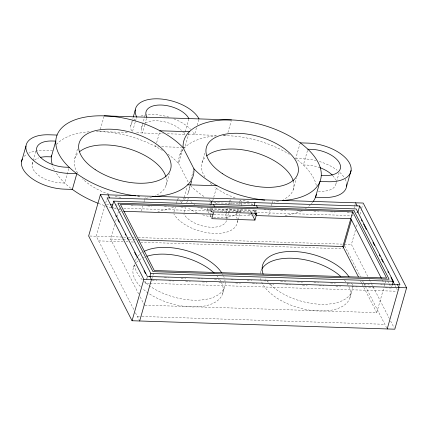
<?xml version="1.0" encoding="UTF-8"?>
<svg xmlns="http://www.w3.org/2000/svg" width="428" height="428" viewBox="0 0 428 428"><rect width="100%" height="100%" fill="white"/><g stroke="black" fill="none" stroke-linecap="round" stroke-linejoin="round"><path stroke-width="0.32" stroke-dasharray="2.14 1.6" d="M32.084 164.384L32.977 161.233M33.159 160.602L35.85 151.159M68.838 168.562L64.708 183.05L61.145 182.933A23.059 11.947 15.9 0 1 38.814 175.464A23.059 11.947 15.9 0 1 32.865 162.1M74.825 158.296L77.875 147.59M104.015 116.486L99.708 131.599L127.63 132.498M105.037 205.397L96.252 236.229L134.237 310.391M105.759 202.861L106.743 199.095M130.791 125.693L133.124 117.502M132.557 131.385L135.248 121.937M135.43 121.306L136.505 117.529M141.395 128.277L144.985 115.683M138.683 293.966L110.552 239.043L114.704 224.465M115.608 221.292L116.694 217.488M116.871 216.857L118.315 211.785M118.85 209.923L119.369 208.083M144.675 124.783L142.347 132.969A22.663 11.738 15.9 0 1 142.893 125.008M144.857 124.152L146.472 118.486M155.904 145.263L155.546 146.526L158.601 146.622M156.621 142.743L159.853 131.407M141.411 211.063L142.845 206.023M143.926 202.246L144.461 200.358M144.643 199.726L145.536 196.575M133.557 267.19L134.606 263.509M165.936 185.624L169.344 173.661M184.928 132.429L184.393 134.322A22.663 11.738 15.9 0 0 182.842 131.968M185.11 131.803L188.7 119.203M179.808 155.129L181.895 147.821M182.777 148.992L178.647 163.48L188.085 181.9M149.415 283.293L145.402 283.165L147.152 277.034M188.994 132.98L184.869 147.467L183.034 147.409M152.01 278.548L152.368 277.285M152.892 275.445L153.77 272.374M196.511 127.721L194.537 134.649A33.598 17.404 15.9 0 0 192.242 131.161M197.228 125.201L198.843 119.53M173.902 212.106L175.341 207.066M176.416 203.289L176.951 201.401M177.133 200.769L177.85 198.25M183.575 199.288L183.933 198.025M184.11 197.399L187.159 186.694M190.867 179.498L193.199 171.307M188.272 192.884L190.353 185.57M184.051 212.432L185.484 207.393M186.742 202.984L187.994 198.576M202.144 162.389L205.017 152.309M227.926 132.541L231.152 121.204M209.169 213.519L207.05 209.378L207.414 208.094M212.716 200.86L216.664 187.004M210.228 215.584L212.149 208.837L213.144 210.779L212.663 212.465M226.273 213.155L225.738 215.043A22.663 11.738 15.9 0 1 226.738 218.558M226.455 212.523L227.53 208.746M228.606 204.969L229.146 203.075M229.328 202.449L230.221 199.298A22.663 11.738 15.9 0 1 231.072 201.631M228.482 213.433L226.685 219.73A22.663 11.738 15.9 0 1 207.575 226.926A22.663 11.738 15.9 0 1 183.896 214.08M228.659 212.807L229.916 208.399M236.422 213.481L235.881 215.37A33.598 17.404 15.9 0 1 237.139 218.826M236.598 212.85L237.674 209.073M238.931 204.664L239.471 202.776M239.648 202.144L240.188 200.256M237.289 222.319L237.829 220.431M238.011 219.799L239.803 213.502M239.98 212.876L241.06 209.094M222.576 293.892L224.497 287.145M251.225 212.834L250.166 210.763L250.53 209.479M251.766 205.14L252.087 204.017L208.971 202.631M268.731 215.156L270.17 210.116M271.422 205.708L271.962 203.819M272.138 203.188L272.679 201.299M260.882 271.282L261.406 269.442M316.297 185.442A71.085 36.824 15.9 0 0 295.727 158.611L299.851 144.129M293.255 189.716L296.486 178.38M307.497 150.479L303.372 164.962L306.94 165.08A23.059 11.947 15.9 0 1 319.186 167.396M336.001 183.628L336.36 182.371M336.536 181.739L339.051 172.923M354.004 208.324L354.528 206.483M354.705 205.868L355.229 204.028M367.78 276.413L351.399 244.431L355.486 230.077M356.39 226.91L357.294 223.737M360.002 214.23L361.264 209.795M361.617 208.564L362.666 204.889M349.895 297.984L351.816 291.238M144.931 305.191L376.747 312.638L384.146 286.653M384.328 286.016L384.692 284.748L380.685 284.62M385.216 282.908L386.088 279.842M391.7 286.792L392.225 284.952M399.415 286.38L399.939 284.54M136.639 132.787L163.368 133.643M167.311 133.771L185.661 134.36M188.197 134.44L216.873 135.366M222.967 135.558L227.027 135.692M161.656 146.718L181.204 147.35M52.58 150.795L44.555 150.538A33.994 17.612 15.9 0 0 28.906 153.128M295.727 158.611L303.757 158.868A33.994 17.612 15.9 0 1 316.062 160.596M318.341 191.198L320.347 191.263A23.059 11.947 15.9 0 0 336.055 182.435M106.502 204.659L109.825 204.766M115.148 204.937L117.807 205.023M131.107 205.451L135.098 205.579M147.73 205.986L151.721 206.114M164.352 206.521L168.343 206.649M180.98 207.05L184.966 207.179M197.602 207.585L202.257 207.735M264.023 209.72L268.682 209.87M280.65 210.255L285.968 210.426M297.273 210.79L302.591 210.961M313.895 211.325L318.55 211.475M330.523 211.86L335.178 212.01M347.145 212.395L351.8 212.545M356.454 212.695L357.781 212.737M207.05 209.378L250.166 210.763M213.144 210.779L256.26 212.165L255.265 210.223L254.628 212.475L253.301 209.886M111.836 207.885L115.833 208.013M123.836 208.27L211.512 211.09M257.64 212.572L353.635 215.653M119.829 211.197L121.161 211.239M213.909 214.663L251.621 215.873M254.157 215.958L255.174 215.99M89.912 236.026L127.614 237.24M128.277 237.262L132.284 237.39M132.948 237.412L134.285 237.454M138.287 237.583L343.791 244.185M344.422 244.206L351.399 244.431M110.552 239.043L122.569 239.429M123.237 239.45L126.576 239.557M129.245 239.643L132.584 239.75M133.252 239.771L135.922 239.857M98.638 240.889L123.323 241.681M125.993 241.767L128.662 241.852M131.332 241.938L135.334 242.066M140.673 242.237L342.839 248.738M164.384 277.67L168.391 277.799M181.076 278.205L185.747 278.355M197.763 278.74L202.439 278.89M214.455 279.281L219.131 279.43M231.147 279.816L235.149 279.944M247.165 280.329L251.841 280.479M263.857 280.864L268.527 281.014M280.549 281.405L285.888 281.576M297.235 281.94L302.575 282.111M313.927 282.475L318.598 282.624M330.614 283.01L335.29 283.159M347.306 283.55L351.976 283.7M363.993 284.085L369.337 284.256M152.229 280.329L156.905 280.484M168.926 280.87L173.602 281.019M185.624 281.405L190.299 281.554M202.321 281.94L206.997 282.089M219.024 282.48L223.7 282.63M235.721 283.015L240.397 283.165M252.418 283.55L257.094 283.7M269.116 284.09L273.792 284.24M285.818 284.625L290.494 284.775M302.516 285.16L307.192 285.31M319.213 285.701L323.889 285.851M335.91 286.236L340.586 286.385M351.944 286.749L357.289 286.921M368.642 287.29L373.986 287.461M385.339 287.825L391.353 288.017M150.084 283.315L396.681 291.243M137.281 316.335L141.283 316.463M141.952 316.485L384.815 324.29M394.969 285.337L396.189 287.712M396.494 288.312L397.403 290.093M387.709 280.902L388.924 283.272M389.229 283.866L390.443 286.241M382.274 280.03L384.387 284.16M369.3 279.382L371.13 282.951M371.429 283.545L389.384 318.593M390.598 320.968L394.215 328.025M344.684 245.934L360.478 276.766M362.607 280.923L365.041 285.674M365.346 286.268L386.607 327.784M360.574 281.062L361.788 283.438M362.093 284.037L376.747 312.638M252.087 204.017L252.616 205.049M254.318 209.918L255.639 212.507L256.281 210.255L211.138 208.805L210.496 211.058L208.907 207.949M209.501 203.664L210.298 205.215M209.918 207.981L212.502 213.026M210.03 215.198L211.223 217.526M147.366 277.258L147.976 278.446M144.493 281.383L145.402 283.165M140.197 296.914L144.423 305.175M135.451 312.766L139.068 319.823M221.479 282.523A46.481 24.075 15.9 0 1 198.972 306.764A46.481 24.075 15.9 0 1 142.952 288.97M140.336 286.471A46.481 24.075 15.9 0 1 134.585 264.943M136.43 262.428A46.481 24.075 15.9 0 1 142.01 258.261M143.161 257.693A46.481 24.075 15.9 0 1 144.359 257.175M216.723 275.605A46.481 24.075 15.9 0 1 218.002 277.103M219.794 279.548A46.481 24.075 15.9 0 1 220.671 280.977M225.16 282.389A46.481 24.075 15.9 0 1 195.607 300.221A46.481 24.075 15.9 0 1 144.878 282.218M142.256 279.725A46.481 24.075 15.9 0 1 134.815 263.985M135.483 260.443A46.481 24.075 15.9 0 1 136.505 258.191M137.998 256.083A46.481 24.075 15.9 0 1 139.517 254.521M141.32 253.092A46.481 24.075 15.9 0 1 142.321 252.434M222.592 274.23A46.481 24.075 15.9 0 1 223.106 275.183M223.667 276.365A46.481 24.075 15.9 0 1 224.144 277.547M224.844 279.96A46.481 24.075 15.9 0 1 225.053 281.18M348.799 286.61A46.481 24.075 15.9 0 1 314.409 310.744A46.481 24.075 15.9 0 1 260.529 278.468M260.32 273.631A46.481 24.075 15.9 0 1 261.604 269.581M344.487 280.196A46.481 24.075 15.9 0 1 346.081 282.17M347.113 283.641A46.481 24.075 15.9 0 1 347.991 285.069M352.479 286.482A46.481 24.075 15.9 0 1 321.177 304.287A46.481 24.075 15.9 0 1 269.988 284.235M268.212 282.325A46.481 24.075 15.9 0 1 265.579 278.879M352.164 284.053A46.481 24.075 15.9 0 1 352.372 285.273M227.568 209.041A22.663 11.738 15.9 0 1 220.12 211.341M213.374 211.33A22.663 11.738 15.9 0 1 199.501 207.489M194.777 204.814A22.663 11.738 15.9 0 1 193.948 204.231M192.076 202.733A22.663 11.738 15.9 0 1 190.802 201.513M188.85 199.106A22.663 11.738 15.9 0 1 188.384 198.335M231.222 202.813A22.663 11.738 15.9 0 1 231.174 203.99M240.632 209.902A33.598 17.404 15.9 0 1 239.557 211.427M237.326 213.465A33.598 17.404 15.9 0 1 201.93 214.599M197.137 212.802A33.598 17.404 15.9 0 1 187.448 207.543M181.921 202.909A33.598 17.404 15.9 0 1 180.327 201.112M179.032 199.341A33.598 17.404 15.9 0 1 178.337 198.196M240.648 200.197A33.598 17.404 15.9 0 1 241.777 206.58M312.708 202.166A71.085 36.824 15.9 0 1 311.161 203.99M310.3 204.868A71.085 36.824 15.9 0 1 308.406 206.537M306.293 208.088A71.085 36.824 15.9 0 1 305.389 208.677M301.467 210.817A71.085 36.824 15.9 0 1 284.807 215.578M254.371 215.113A71.085 36.824 15.9 0 1 253.167 214.926M250.744 214.514A71.085 36.824 15.9 0 1 248.31 214.054M239.161 211.897A71.085 36.824 15.9 0 1 228.996 208.704M217.21 203.824A71.085 36.824 15.9 0 1 214.07 202.284M210.726 200.513A71.085 36.824 15.9 0 1 208.955 199.512M203.921 196.431A71.085 36.824 15.9 0 1 190.481 185.618M182.494 150.207A71.085 36.824 15.9 0 0 178.647 163.48A71.085 36.824 15.9 0 0 167.771 154.059M184.013 148.356A71.085 36.824 15.9 0 1 215.824 135.944M223.689 135.633A71.085 36.824 15.9 0 1 289.382 154.342M332.749 175.641A23.059 11.947 15.9 0 1 335.552 180.033M319.347 161.49A33.994 17.612 15.9 0 1 337.114 170.205M339.827 172.463A33.994 17.612 15.9 0 1 344.166 177.449M345.182 179.188A33.994 17.612 15.9 0 1 346.637 183.869M189.481 185.586A71.085 36.824 15.9 0 1 186.854 195.88M185.586 197.806A71.085 36.824 15.9 0 1 184.072 199.657M182.462 201.267A71.085 36.824 15.9 0 1 181.665 201.968M173.72 206.927A71.085 36.824 15.9 0 1 157.911 211.421M120.231 209.811A71.085 36.824 15.9 0 1 118.925 209.533M116.4 208.966A71.085 36.824 15.9 0 1 113.564 208.265M111.285 207.655A71.085 36.824 15.9 0 1 98.761 203.53M70.813 188.24A71.085 36.824 15.9 0 1 55.784 172.243M54.436 169.841A71.085 36.824 15.9 0 1 52.708 165.829M56.512 144.471A71.085 36.824 15.9 0 1 89.206 131.797M96.428 131.54A71.085 36.824 15.9 0 1 162.533 150.538M237.369 220.581A33.598 17.404 15.9 0 1 210.544 233.174A33.598 17.404 15.9 0 1 173.854 213.936M34.572 160.099A23.059 11.947 15.9 0 1 38.659 157.895M24.166 156.402A33.994 17.612 15.9 0 1 26.889 154.214M145.429 122.975A22.663 11.738 15.9 0 1 181.36 130.342M131.45 130.931A33.598 17.404 15.9 0 1 137.099 117.647M140.962 116.047A33.598 17.404 15.9 0 1 169.006 117.16M173.854 118.824A33.598 17.404 15.9 0 1 190.647 129.358M166.294 178.267A47.572 24.642 15.9 0 1 155.091 195.794M151.822 196.966A47.572 24.642 15.9 0 1 144.578 198.501M120.889 197.41A47.572 24.642 15.9 0 1 114.121 195.799M108.947 194.189A47.572 24.642 15.9 0 1 82.615 178.888M77.671 172.976A47.572 24.642 15.9 0 1 78.543 152.625M293.303 181.13A47.572 24.642 15.9 0 1 283.427 199.437M278.575 201.224A47.572 24.642 15.9 0 1 274.396 202.198M248.861 201.631A47.572 24.642 15.9 0 1 242.013 200.047M235.133 197.886A47.572 24.642 15.9 0 1 214.856 187.196M211.764 184.677A47.572 24.642 15.9 0 1 209.078 182.119M204.991 177.069A47.572 24.642 15.9 0 1 205.863 156.718"/><path stroke-width="0.64" d="M21.48 161.795L25.964 146.05M100.43 194.601L88.644 235.983L132.054 320.743L394.809 329.191L406.6 287.803L363.19 203.049L100.43 194.601L143.845 279.361L132.054 320.743M133.301 116.876L135.275 109.948M111.836 207.885L113.757 201.139L356.224 208.928L393.273 281.271L392.401 284.336M149.934 276.541L150.811 273.476L113.757 201.139M139.662 320.989L151.453 279.607L149.864 276.499M190.514 185.008L191.637 181.076M210.929 204.45L211.844 201.235M254.045 205.836L254.96 202.621M255.618 214.412L256.099 212.727M254.933 220.078L256.859 213.331L213.743 211.946L211.817 218.692L254.933 220.078L251.225 212.834M346.605 186.217L351.088 170.472M358.439 276.895L342.876 246.507L352.742 211.871L120.418 204.402L154.289 270.533L386.612 278.002L352.742 211.871M343.513 247.748L351.458 219.858M357.781 212.737L359.707 205.986L107.096 197.87L147.328 276.418L399.939 284.54L359.707 205.986M387.201 328.945L398.992 287.562L397.403 284.454M104.191 115.854L231.516 119.947M160.029 130.781L189.353 131.722M57.068 135.05L49.038 134.793A33.994 17.612 15.9 0 0 27.387 153.085A33.994 17.612 15.9 0 0 68.812 173.399L76.837 173.656L72.353 189.401L64.323 189.144A33.994 17.612 15.9 0 1 31.811 178.428A33.994 17.612 15.9 0 1 22.347 158.965M300.215 142.866L308.24 143.123A33.994 17.612 15.9 0 1 349.665 163.442A33.994 17.612 15.9 0 1 328.014 181.729L319.984 181.472L315.5 197.217L323.531 197.474A33.994 17.612 15.9 0 0 346.68 184.457M307.855 149.222L311.424 149.335A23.059 11.947 15.9 0 1 339.522 163.116A23.059 11.947 15.9 0 1 324.836 175.517L321.268 175.405M69.197 167.305L65.628 167.188A23.059 11.947 15.9 0 1 37.53 153.411A23.059 11.947 15.9 0 1 52.216 141.005L55.784 141.117L51.301 156.862L47.733 156.75A23.059 11.947 15.9 0 0 40.328 157.413M187.699 184.8L217.023 185.747M110.494 204.787L112.489 204.851M123.826 211.325L213.101 214.193M138.592 239.942L342.876 246.507M150.811 273.476L393.273 281.271M143.845 279.361L406.6 287.803M355.577 202.802L357.171 205.905M361.441 219.874L362.051 221.067M363.575 224.042L366.32 229.397M373.023 242.489L374.548 245.463M379.422 254.986L380.032 256.174M381.557 259.149L383.081 262.129M387.955 271.646L388.565 272.839M391.005 277.601L394.359 284.144M381.364 278.259L350.821 218.617L256.217 215.578L254.874 212.957M256.549 205.724L257.544 207.666M213.433 204.338L214.428 206.28M135.462 195.81A71.085 36.824 15.9 0 1 58.679 153.615A71.085 36.824 15.9 0 1 96.075 115.908A71.085 36.824 15.9 0 1 183.136 147.735L193.916 168.787A71.085 36.824 15.9 0 0 264.814 200.127M108.043 194.847L109.632 197.95M115.785 215.594L116.389 216.777M117.909 219.741L119.123 222.116M125.201 233.972L125.805 235.159M127.325 238.123L127.929 239.311M134.611 252.354L136.131 255.318M136.741 256.506L137.345 257.693M144.027 270.737L145.547 273.701M146.799 256.286A46.481 24.075 15.9 0 1 214.091 272.941M143.931 251.514A46.481 24.075 15.9 0 1 185.693 250.391A46.481 24.075 15.9 0 1 221.715 272.802M262.23 268.49A46.481 24.075 15.9 0 1 296.855 258.571A46.481 24.075 15.9 0 1 340.501 276.21M263.15 274.134A46.481 24.075 15.9 0 1 293.795 251.498A46.481 24.075 15.9 0 1 349.039 276.895M183.136 147.735A71.085 36.824 15.9 0 1 239.878 120.525A71.085 36.824 15.9 0 1 317.827 161.848A71.085 36.824 15.9 0 1 282.694 200.518M193.916 168.787A71.085 36.824 15.9 0 1 152.191 196.58M139.437 196.217A71.085 36.824 15.9 0 1 137.784 196.061M136.687 116.898A33.598 17.404 15.9 0 1 158.082 98.825A33.598 17.404 15.9 0 1 199.02 118.904M146.831 117.224A22.663 11.738 15.9 0 1 161.265 105.031A22.663 11.738 15.9 0 1 188.876 118.577M319.737 167.589A23.059 11.947 15.9 0 1 332.363 175.229M316.383 194.248A71.085 36.824 15.9 0 1 313.392 201.214M98.199 203.311A71.085 36.824 15.9 0 1 71.834 189.016M52.189 164.202A71.085 36.824 15.9 0 1 51.392 155.69M79.394 151.86A47.572 24.642 15.9 0 1 127.619 148.398A47.572 24.642 15.9 0 1 165.984 177.042M206.713 155.947A47.572 24.642 15.9 0 1 254.938 152.491A47.572 24.642 15.9 0 1 293.303 181.13M354.047 210.769L117.919 203.177L152.983 271.636L389.111 279.227L354.047 210.769M95.177 169.595A47.572 24.642 15.9 0 0 170.419 169.884A47.572 24.642 15.9 0 0 109.001 129.17A47.572 24.642 15.9 0 0 95.177 169.595M222.496 173.688A47.572 24.642 15.9 0 0 297.738 173.971A47.572 24.642 15.9 0 0 236.32 133.258A47.572 24.642 15.9 0 0 222.496 173.688"/></g></svg>
